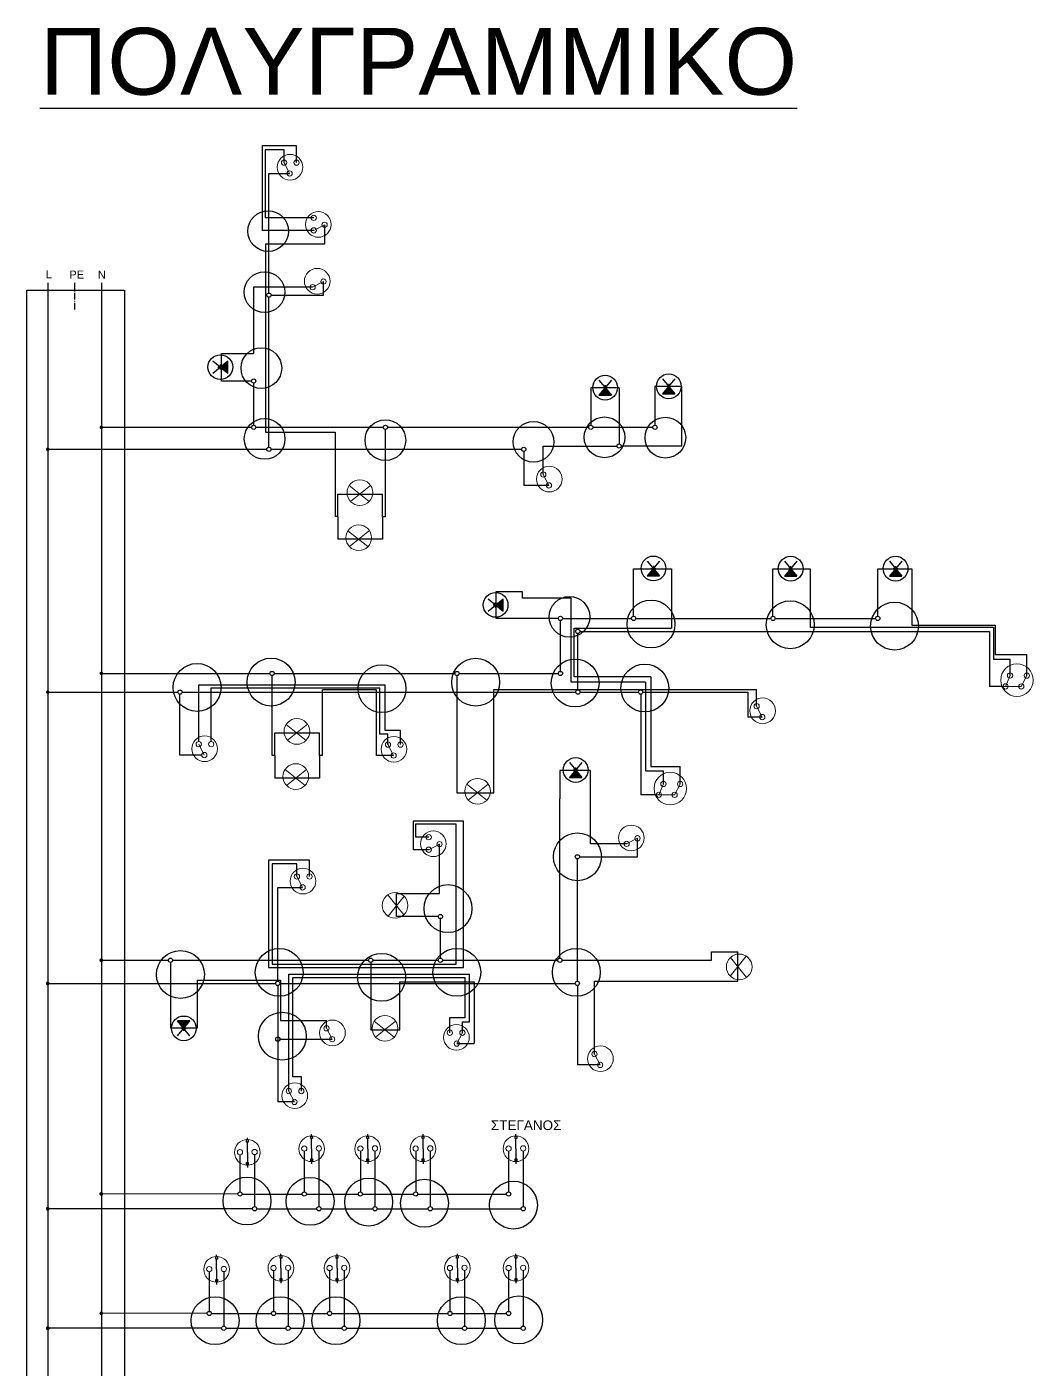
# Model space of a CAD drawing. Header units: millimetres. Extents: x 7471872 to 14943722, y 8344308 to 16688757.
# Drawn here: x 7471943.6 to 7471981.3, y 8344350 to 8344400.2 of the extents above; entities that cross this region are included whole.
import ezdxf

# ---------------------------------------------------------------- set-up
doc = ezdxf.new("R2010")
doc.units = ezdxf.units.MM
for name, color, linetype in [('BUILD_FL001_USER', 2, 'Continuous'), ('HLEK-SYMBOL', 1, 'Continuous'), ('TOUCH_POINTS', 7, 'Continuous')]:
    doc.layers.add(name, color=color, linetype=linetype)
doc.styles.get("Standard").update_dxf_attribs({"font": 'arial.ttf'})

# ---------------------------------------------------------------- blocks, each defined once
blk = doc.blocks.new('TPOINT')
at = {"layer": 'TOUCH_POINTS'}
for p, q in [((-0.03, 0), (0.03, 0)), ((0.021, -0.021), (-0.021, 0.021)), ((-0.021, -0.021), (0.021, 0.021)), ((0, 0.03), (0, -0.03))]:
    blk.add_line(p, q, dxfattribs=at)
blk.add_point((0, 0), dxfattribs=at)
blk = doc.blocks.new('*X12')
at = {"color": 0}
for p, q in [((10.342, 4.006), (10.418, 4.083)), ((10.355, 4.033), (10.412, 4.09)), ((10.356, 4.006), (10.425, 4.075)), ((10.37, 4.006), (10.431, 4.067)), ((10.384, 4.006), (10.437, 4.059)), ((10.398, 4.006), (10.444, 4.052)), ((10.412, 4.006), (10.45, 4.044)), ((10.426, 4.006), (10.457, 4.036)), ((10.441, 4.006), (10.463, 4.029)), ((10.455, 4.006), (10.47, 4.021)), ((10.469, 4.006), (10.476, 4.013))]:
    blk.add_line(p, q, dxfattribs=at)
blk = doc.blocks.new('gJ6_a53')
at = {"layer": 'HLEK-SYMBOL', "color": 0, "linetype": 'Continuous'}
for p, q in [((0.075, 0.09), (-0.075, -0.09)), ((-0.075, 0.09), (0.075, -0.09)), ((-0.075, -0.09), (0.075, -0.09))]:
    blk.add_line(p, q, dxfattribs=at)
blk.add_circle((0, 0), 0.15, dxfattribs=at)
for name, p in [('TPOINT', (0, 0)), ('*X12', (-10.407, -4.096))]:
    blk.add_blockref(name, p)

msp = doc.modelspace()

# ---------------------------------------------------------------- hatches: boundary and pattern name
at = {"true_color": 0x000000}
h = msp.add_hatch(dxfattribs=at)
h.set_pattern_fill('ANGLE', color=18)
h.set_pattern_definition([(0, (0, 0), (0, 6.985), [5.08, -1.905]), (90, (0, 0), (-6.985, 4e-16), [5.08, -1.905])])
h.paths.add_polyline_path([(7471951.825, 8344330.063), (7471951.825, 8344330.003), (7471951.922, 8344330.003), (7471951.922, 8344330.063)])
h.paths.add_polyline_path([(7471953.733, 8344327.395), (7471953.635, 8344327.395), (7471953.635, 8344327.334), (7471953.733, 8344327.334)])
h.paths.add_polyline_path([(7471959.776, 8344334.308), (7471959.715, 8344334.308), (7471959.715, 8344334.211), (7471959.776, 8344334.211)])
h.paths.add_polyline_path([(7471956.71, 8344334.308), (7471956.649, 8344334.308), (7471956.649, 8344334.211), (7471956.71, 8344334.211)])
h.paths.add_polyline_path([(7471954.927, 8344334.211), (7471954.988, 8344334.211), (7471954.988, 8344334.308), (7471954.927, 8344334.308)])
h.paths.add_polyline_path([(7471958.486, 8344336.17), (7471958.425, 8344336.17), (7471958.425, 8344336.072), (7471958.486, 8344336.072)])
h.paths.add_polyline_path([(7471961.969, 8344340.958), (7471961.908, 8344340.958), (7471961.908, 8344340.861), (7471961.969, 8344340.861)])
h.paths.add_polyline_path([(7471954.347, 8344340.861), (7471954.408, 8344340.861), (7471954.408, 8344340.958), (7471954.347, 8344340.958)])
h.paths.add_polyline_path([(7471950.063, 8344340.726), (7471950.124, 8344340.726), (7471950.124, 8344340.824), (7471950.063, 8344340.824)])
h.paths.add_polyline_path([(7471951.862, 8344340.861), (7471951.923, 8344340.861), (7471951.923, 8344340.958), (7471951.862, 8344340.958)])
h.paths.add_polyline_path([(7471950.767, 8344343.715), (7471950.706, 8344343.715), (7471950.706, 8344343.617), (7471950.767, 8344343.617)])
h.paths.add_polyline_path([(7471955.192, 8344344.511), (7471955.253, 8344344.511), (7471955.253, 8344344.608), (7471955.192, 8344344.608)])
h.paths.add_polyline_path([(7471961.889, 8344344.498), (7471961.95, 8344344.498), (7471961.95, 8344344.596), (7471961.889, 8344344.596)])
h.paths.add_polyline_path([(7471949.656, 8344353.637), (7471949.656, 8344353.698), (7471949.559, 8344353.698), (7471949.559, 8344353.637)])
h.paths.add_polyline_path([(7471953.118, 8344354.278), (7471953.118, 8344354.181), (7471953.179, 8344354.181), (7471953.179, 8344354.278)])
h.paths.add_polyline_path([(7471955.276, 8344354.278), (7471955.215, 8344354.278), (7471955.215, 8344354.181), (7471955.276, 8344354.181)])
h.paths.add_polyline_path([(7471959.776, 8344354.278), (7471959.715, 8344354.278), (7471959.715, 8344354.181), (7471959.776, 8344354.181)])
h.paths.add_polyline_path([(7471961.969, 8344354.278), (7471961.908, 8344354.278), (7471961.908, 8344354.181), (7471961.969, 8344354.181)])
h.paths.add_polyline_path([(7471961.969, 8344358.743), (7471961.908, 8344358.743), (7471961.908, 8344358.645), (7471961.969, 8344358.645)])
h.paths.add_polyline_path([(7471958.433, 8344358.645), (7471958.494, 8344358.645), (7471958.494, 8344358.743), (7471958.433, 8344358.743)])
h.paths.add_polyline_path([(7471956.426, 8344358.743), (7471956.365, 8344358.743), (7471956.365, 8344358.645), (7471956.426, 8344358.645)])
h.paths.add_polyline_path([(7471954.268, 8344358.645), (7471954.329, 8344358.645), (7471954.329, 8344358.743), (7471954.268, 8344358.743)])
h.paths.add_polyline_path([(7471951.925, 8344358.608), (7471951.864, 8344358.608), (7471951.864, 8344358.511), (7471951.925, 8344358.511)])
h = msp.add_hatch(dxfattribs=at)
h.set_pattern_fill('ANGLE', color=18)
h.set_pattern_definition([(0, (40.767, -35.5475), (0, 6.985), [5.08, -1.905]), (90, (40.767, -35.5475), (-6.985, 4e-16), [5.08, -1.905])])
h.paths.add_polyline_path([(7471951.925, 8344358.511), (7471951.925, 8344358.608), (7471951.864, 8344358.608), (7471951.864, 8344358.511)])
h = msp.add_hatch(dxfattribs=at)
h.set_pattern_fill('ANGLE', color=18)
h.set_pattern_definition([(0, (30.003, -21.6344), (0, 6.985), [5.08, -1.905]), (90, (30.003, -21.6344), (-6.985, 4e-16), [5.08, -1.905])])
h.paths.add_polyline_path([(7471953.982, 8344358.693), (7471953.921, 8344358.693), (7471953.921, 8344358.595), (7471953.982, 8344358.595)])
h = msp.add_hatch(dxfattribs=at)
h.set_pattern_fill('ANGLE', color=18)
h.set_pattern_definition([(0, (13.348, -2.054), (0, 6.985), [5.08, -1.905]), (90, (13.348, -2.054), (-6.985, 4e-16), [5.08, -1.905])])
h.paths.add_polyline_path([(7471954.329, 8344358.645), (7471954.329, 8344358.743), (7471954.268, 8344358.743), (7471954.268, 8344358.645)])
h = msp.add_hatch(dxfattribs=at)
h.set_pattern_fill('ANGLE', color=18)
h.set_pattern_definition([(0, (16.0554, -1.9745), (0, 6.985), [5.08, -1.905]), (90, (16.0554, -1.9745), (-6.985, 4e-16), [5.08, -1.905])])
h.paths.add_polyline_path([(7471956.426, 8344358.743), (7471956.365, 8344358.743), (7471956.365, 8344358.645), (7471956.426, 8344358.645)])
h = msp.add_hatch(dxfattribs=at)
h.set_pattern_fill('ANGLE', color=18)
h.set_pattern_definition([(0, (34.1915, -21.623), (0, 6.985), [5.08, -1.905]), (90, (34.1915, -21.623), (-6.985, 4e-16), [5.08, -1.905])])
h.paths.add_polyline_path([(7471958.17, 8344358.704), (7471958.11, 8344358.704), (7471958.11, 8344358.607), (7471958.17, 8344358.607)])
h = msp.add_hatch(dxfattribs=at)
h.set_pattern_fill('ANGLE', color=18)
h.set_pattern_definition([(0, (19.553, -1.937), (0, 6.985), [5.08, -1.905]), (90, (19.553, -1.937), (-6.985, 4e-16), [5.08, -1.905])])
h.paths.add_polyline_path([(7471958.494, 8344358.743), (7471958.433, 8344358.743), (7471958.433, 8344358.645), (7471958.494, 8344358.645)])
h = msp.add_hatch(dxfattribs=at)
h.set_pattern_fill('ANGLE', color=18)
h.set_pattern_definition([(0, (17.6524, -1.994), (0, 6.985), [5.08, -1.905]), (90, (17.6524, -1.994), (-6.985, 4e-16), [5.08, -1.905])])
h.paths.add_polyline_path([(7471958.909, 8344358.793), (7471958.848, 8344358.793), (7471958.848, 8344358.696), (7471958.909, 8344358.696)])
h = msp.add_hatch(dxfattribs=at)
h.set_pattern_fill('ANGLE', color=18)
h.set_pattern_definition([(0, (37.3336, -21.659), (0, 6.985), [5.08, -1.905]), (90, (37.3336, -21.659), (-6.985, 4e-16), [5.08, -1.905])])
h.paths.add_polyline_path([(7471961.313, 8344358.668), (7471961.252, 8344358.668), (7471961.252, 8344358.571), (7471961.313, 8344358.571)])
h = msp.add_hatch(dxfattribs=at)
h.set_pattern_fill('ANGLE', color=18)
h.set_pattern_definition([(0, (23.7, -1.858), (0, 6.985), [5.08, -1.905]), (90, (23.7, -1.858), (-6.985, 4e-16), [5.08, -1.905])])
h.paths.add_polyline_path([(7471961.969, 8344358.743), (7471961.908, 8344358.743), (7471961.908, 8344358.645), (7471961.969, 8344358.645)])
h = msp.add_hatch(dxfattribs=at)
h.set_pattern_fill('ANGLE', color=18)
h.set_pattern_definition([(0, (43.8704, -21.4426), (0, 6.985), [5.08, -1.905]), (90, (43.8704, -21.4426), (-6.985, 4e-16), [5.08, -1.905])])
h.paths.add_polyline_path([(7471967.849, 8344358.885), (7471967.789, 8344358.885), (7471967.789, 8344358.787), (7471967.849, 8344358.787)])
h = msp.add_hatch(color=18, dxfattribs=at)
h.dxf.hatch_style = 1
h.paths.add_polyline_path([(7471951.924, 8344357.751), (7471951.863, 8344357.751), (7471951.863, 8344357.654), (7471951.924, 8344357.654)])
h = msp.add_hatch(color=18, dxfattribs=at)
h.dxf.hatch_style = 1
h.paths.add_polyline_path([(7471954.328, 8344357.885), (7471954.267, 8344357.885), (7471954.267, 8344357.788), (7471954.328, 8344357.788)])
h = msp.add_hatch(color=18, dxfattribs=at)
h.dxf.hatch_style = 1
h.paths.add_polyline_path([(7471956.425, 8344357.885), (7471956.365, 8344357.885), (7471956.365, 8344357.788), (7471956.425, 8344357.788)])
h = msp.add_hatch(color=18, dxfattribs=at)
h.dxf.hatch_style = 1
h.paths.add_polyline_path([(7471958.493, 8344357.885), (7471958.433, 8344357.885), (7471958.433, 8344357.788), (7471958.493, 8344357.788)])
h = msp.add_hatch(color=18, dxfattribs=at)
h.dxf.hatch_style = 1
h.paths.add_polyline_path([(7471961.968, 8344357.885), (7471961.907, 8344357.885), (7471961.907, 8344357.788), (7471961.968, 8344357.788)])
h = msp.add_hatch(dxfattribs=at)
h.set_pattern_fill('ANGLE', color=18)
h.set_pattern_definition([(0, (12.7404, 5.167), (0, 6.985), [5.08, -1.905]), (90, (12.7404, 5.167), (-6.985, 4e-16), [5.08, -1.905])])
h.paths.add_polyline_path([(7471953.179, 8344354.278), (7471953.118, 8344354.278), (7471953.118, 8344354.181), (7471953.179, 8344354.181)])
h = msp.add_hatch(dxfattribs=at)
h.set_pattern_fill('ANGLE', color=18)
h.set_pattern_definition([(0, (15.448, 5.246), (0, 6.985), [5.08, -1.905]), (90, (15.448, 5.246), (-6.985, 4e-16), [5.08, -1.905])])
h.paths.add_polyline_path([(7471955.276, 8344354.278), (7471955.215, 8344354.278), (7471955.215, 8344354.181), (7471955.276, 8344354.181)])
h = msp.add_hatch(dxfattribs=at)
h.set_pattern_fill('ANGLE', color=18)
h.set_pattern_definition([(0, (21.377, 5.2834), (0, 6.985), [5.08, -1.905]), (90, (21.377, 5.2834), (-6.985, 4e-16), [5.08, -1.905])])
h.paths.add_polyline_path([(7471959.776, 8344354.278), (7471959.715, 8344354.278), (7471959.715, 8344354.181), (7471959.776, 8344354.181)])
h = msp.add_hatch(dxfattribs=at)
h.set_pattern_fill('ANGLE', color=18)
h.set_pattern_definition([(0, (24.242, 5.363), (0, 6.985), [5.08, -1.905]), (90, (24.242, 5.363), (-6.985, 4e-16), [5.08, -1.905])])
h.paths.add_polyline_path([(7471961.969, 8344354.278), (7471961.908, 8344354.278), (7471961.908, 8344354.181), (7471961.969, 8344354.181)])
h = msp.add_hatch(dxfattribs=at)
h.set_pattern_fill('ANGLE', color=18, angle=90)
h.set_pattern_definition([(90, (15816332.0296, 872443.0826), (-6.985, 4e-16), [5.08, -1.905]), (180, (15816332.0296, 872443.0826), (-9e-16, -6.985), [5.08, -1.905])])
h.paths.add_polyline_path([(7471949.656, 8344353.698), (7471949.559, 8344353.698), (7471949.559, 8344353.637), (7471949.656, 8344353.637)])
h = msp.add_hatch(color=18, dxfattribs=at)
h.dxf.hatch_style = 1
h.paths.add_polyline_path([(7471953.178, 8344353.421), (7471953.117, 8344353.421), (7471953.117, 8344353.324), (7471953.178, 8344353.324)])
h = msp.add_hatch(color=18, dxfattribs=at)
h.dxf.hatch_style = 1
h.paths.add_polyline_path([(7471955.275, 8344353.421), (7471955.215, 8344353.421), (7471955.215, 8344353.324), (7471955.275, 8344353.324)])
h = msp.add_hatch(color=18, dxfattribs=at)
h.dxf.hatch_style = 1
h.paths.add_polyline_path([(7471959.775, 8344353.421), (7471959.715, 8344353.421), (7471959.715, 8344353.324), (7471959.775, 8344353.324)])
h = msp.add_hatch(color=18, dxfattribs=at)
h.dxf.hatch_style = 1
h.paths.add_polyline_path([(7471961.968, 8344353.421), (7471961.907, 8344353.421), (7471961.907, 8344353.324), (7471961.968, 8344353.324)])
h = msp.add_hatch(color=18, dxfattribs=at)
h.dxf.hatch_style = 1
h.paths.add_polyline_path([(7471950.774, 8344353.379), (7471950.713, 8344353.379), (7471950.713, 8344353.281), (7471950.774, 8344353.281)])

# ---------------------------------------------------------------- linework, layer by layer
for p, q in [((7471953.733, 8344395.748), (7471952.442, 8344395.748)), ((7471952.442, 8344395.748), (7471952.442, 8344392.585)), ((7471953.265, 8344395.595), (7471952.558, 8344395.595)), ((7471952.558, 8344395.595), (7471952.558, 8344393.053)), ((7471953.265, 8344395.12), (7471953.265, 8344395.595)), ((7471953.733, 8344395.12), (7471953.733, 8344395.748)), ((7471952.698, 8344390.245), (7471952.698, 8344394.713)), ((7471952.698, 8344394.713), (7471953.475, 8344394.713)), ((7471954.374, 8344393.053), (7471952.558, 8344393.053)), ((7471954.374, 8344392.585), (7471952.442, 8344392.585)), ((7471954.781, 8344392.795), (7471954.781, 8344392.07)), ((7471954.781, 8344392.07), (7471952.569, 8344392.07)), ((7471952.569, 8344392.07), (7471952.569, 8344385.04)), ((7471944.43, 8344390.631), (7471944.43, 8344308.404)), ((7471945.433, 8344390.631), (7471945.433, 8344390.381)), ((7471946.433, 8344390.631), (7471946.433, 8344308.465)), ((7471954.74, 8344390.169), (7471954.74, 8344390.674)), ((7471945.433, 8344390.331), (7471945.433, 8344390.306)), ((7471945.433, 8344390.256), (7471945.433, 8344390.251)), ((7471945.433, 8344390.256), (7471945.433, 8344390.006)), ((7471952.127, 8344390.464), (7471952.117, 8344387.988)), ((7471954.333, 8344390.464), (7471952.127, 8344390.464)), ((7471952.698, 8344386.585), (7471952.698, 8344390.086)), ((7471952.777, 8344390.169), (7471954.74, 8344390.169)), ((7471945.433, 8344389.956), (7471945.433, 8344389.952)), ((7471945.433, 8344389.952), (7471945.433, 8344389.927)), ((7471945.433, 8344389.877), (7471945.433, 8344389.872)), ((7471945.433, 8344389.877), (7471945.433, 8344389.627)), ((7471950.929, 8344386.956), (7471950.929, 8344387.988)), ((7471950.929, 8344387.988), (7471952.117, 8344387.988)), ((7471952.117, 8344387.988), (7471952.117, 8344387.988)), ((7471952.051, 8344386.956), (7471950.929, 8344386.956)), ((7471952.13, 8344385.306), (7471952.13, 8344386.877)), ((7471952.698, 8344384.484), (7471952.698, 8344386.585)), ((7471965.795, 8344386.704), (7471964.735, 8344386.704)), ((7471964.735, 8344386.704), (7471964.735, 8344385.306)), ((7471965.795, 8344386.704), (7471965.795, 8344384.607)), ((7471968.135, 8344386.754), (7471967.131, 8344386.754)), ((7471967.131, 8344386.754), (7471967.131, 8344385.306)), ((7471968.135, 8344384.527), (7471968.135, 8344386.754)), ((7471946.433, 8344385.227), (7471952.051, 8344385.227)), ((7471952.209, 8344385.227), (7471955.251, 8344385.227)), ((7471952.569, 8344385.04), (7471955.172, 8344385.04)), ((7471955.172, 8344385.04), (7471955.172, 8344381.889)), ((7471955.251, 8344385.227), (7471956.975, 8344385.227)), ((7471957.054, 8344381.886), (7471957.054, 8344385.147)), ((7471957.133, 8344385.227), (7471961.744, 8344385.227)), ((7471961.744, 8344385.227), (7471964.655, 8344385.227)), ((7471964.814, 8344385.227), (7471967.052, 8344385.227)), ((7471962.959, 8344383.463), (7471962.959, 8344384.527)), ((7471962.959, 8344384.527), (7471965.716, 8344384.527)), ((7471968.135, 8344384.527), (7471965.874, 8344384.527)), ((7471944.43, 8344384.405), (7471952.619, 8344384.405)), ((7471952.777, 8344384.405), (7471955.378, 8344384.405)), ((7471955.378, 8344384.405), (7471962.151, 8344384.405)), ((7471962.23, 8344384.325), (7471962.23, 8344383.056)), ((7471963.17, 8344383.056), (7471962.23, 8344383.056)), ((7471955.279, 8344381.889), (7471955.279, 8344382.734)), ((7471955.279, 8344382.734), (7471956.947, 8344382.734)), ((7471956.947, 8344381.886), (7471956.947, 8344382.734)), ((7471955.279, 8344381.889), (7471955.172, 8344381.889)), ((7471955.279, 8344381.889), (7471955.279, 8344381.041)), ((7471956.947, 8344381.886), (7471956.947, 8344381.041)), ((7471957.054, 8344381.886), (7471956.947, 8344381.886)), ((7471956.947, 8344381.041), (7471955.279, 8344381.041)), ((7471966.334, 8344378.165), (7471966.334, 8344379.94)), ((7471966.334, 8344379.94), (7471967.757, 8344379.94)), ((7471967.757, 8344379.94), (7471967.757, 8344377.721)), ((7471971.547, 8344378.165), (7471971.547, 8344379.938)), ((7471971.547, 8344379.938), (7471972.942, 8344379.938)), ((7471972.942, 8344379.938), (7471972.942, 8344377.745)), ((7471975.464, 8344378.165), (7471975.464, 8344379.935)), ((7471975.464, 8344379.935), (7471976.744, 8344379.935)), ((7471976.744, 8344379.933), (7471976.744, 8344377.837)), ((7471961.196, 8344378.085), (7471961.196, 8344379.093)), ((7471961.196, 8344379.093), (7471962.171, 8344379.093)), ((7471962.171, 8344379.093), (7471962.171, 8344378.841)), ((7471964.005, 8344378.841), (7471962.171, 8344378.841)), ((7471964.005, 8344375.703), (7471964.005, 8344378.841)), ((7471963.522, 8344378.085), (7471961.196, 8344378.085)), ((7471963.601, 8344376.107), (7471963.601, 8344378.006)), ((7471963.681, 8344378.085), (7471965.18, 8344378.085)), ((7471965.18, 8344378.085), (7471966.254, 8344378.085)), ((7471966.413, 8344378.085), (7471967.46, 8344378.085)), ((7471967.46, 8344378.085), (7471969.451, 8344378.085)), ((7471969.451, 8344378.085), (7471971.468, 8344378.085)), ((7471971.627, 8344378.085), (7471975.385, 8344378.085)), ((7471964.118, 8344375.9), (7471964.118, 8344377.721)), ((7471964.118, 8344377.721), (7471967.757, 8344377.721)), ((7471964.251, 8344375.41), (7471964.251, 8344377.522)), ((7471964.328, 8344377.601), (7471979.638, 8344377.601)), ((7471979.79, 8344377.745), (7471972.942, 8344377.745)), ((7471976.744, 8344377.837), (7471979.86, 8344377.837)), ((7471979.638, 8344377.601), (7471979.638, 8344375.545)), ((7471979.79, 8344377.745), (7471979.79, 8344376.563)), ((7471979.86, 8344377.837), (7471979.86, 8344376.742)), ((7471979.79, 8344376.563), (7471980.413, 8344376.563)), ((7471979.86, 8344376.742), (7471981.039, 8344376.742)), ((7471980.413, 8344375.952), (7471980.413, 8344376.565)), ((7471981.039, 8344375.948), (7471981.039, 8344376.742)), ((7471946.433, 8344376.029), (7471952.738, 8344376.029)), ((7471952.897, 8344376.028), (7471959.651, 8344376.028)), ((7471959.81, 8344376.028), (7471963.522, 8344376.028)), ((7471950.074, 8344373.485), (7471950.074, 8344375.608)), ((7471950.074, 8344375.608), (7471957.043, 8344375.608)), ((7471950.542, 8344373.485), (7471950.542, 8344375.491)), ((7471950.542, 8344375.491), (7471956.849, 8344375.491)), ((7471952.817, 8344372.965), (7471952.817, 8344375.949)), ((7471956.849, 8344373.758), (7471956.849, 8344375.491)), ((7471957.043, 8344373.898), (7471957.043, 8344375.608)), ((7471959.731, 8344375.949), (7471959.731, 8344371.573)), ((7471966.778, 8344375.703), (7471964.005, 8344375.703)), ((7471966.978, 8344375.904), (7471964.118, 8344375.9)), ((7471966.778, 8344375.703), (7471966.778, 8344372.391)), ((7471966.978, 8344375.904), (7471966.978, 8344372.555)), ((7471980.075, 8344375.545), (7471979.638, 8344375.545)), ((7471944.429, 8344375.331), (7471949.294, 8344375.331)), ((7471949.366, 8344372.98), (7471949.366, 8344375.252)), ((7471949.455, 8344375.331), (7471964.172, 8344375.331)), ((7471956.719, 8344375.415), (7471954.7, 8344375.415)), ((7471954.7, 8344372.962), (7471954.7, 8344375.415)), ((7471956.719, 8344373.911), (7471956.719, 8344375.415)), ((7471961.115, 8344371.573), (7471961.115, 8344375.432)), ((7471961.115, 8344375.432), (7471970.936, 8344375.432)), ((7471964.33, 8344375.331), (7471966.522, 8344375.331)), ((7471966.601, 8344375.252), (7471966.601, 8344371.494)), ((7471966.681, 8344375.331), (7471970.609, 8344375.333)), ((7471970.609, 8344375.333), (7471970.609, 8344374.398)), ((7471970.936, 8344374.805), (7471970.936, 8344375.432)), ((7471971.146, 8344374.398), (7471970.609, 8344374.398)), ((7471952.924, 8344372.965), (7471952.924, 8344373.81)), ((7471952.924, 8344373.81), (7471954.593, 8344373.81)), ((7471954.593, 8344372.962), (7471954.593, 8344373.81)), ((7471956.719, 8344372.962), (7471956.719, 8344373.911)), ((7471957.151, 8344373.76), (7471956.849, 8344373.76)), ((7471957.619, 8344373.9), (7471957.043, 8344373.9)), ((7471957.151, 8344373.369), (7471957.151, 8344373.76)), ((7471957.619, 8344373.369), (7471957.619, 8344373.9)), ((7471950.185, 8344372.98), (7471949.366, 8344372.98)), ((7471952.924, 8344372.965), (7471952.817, 8344372.965)), ((7471952.924, 8344372.965), (7471952.924, 8344372.117)), ((7471954.593, 8344372.962), (7471954.593, 8344372.117)), ((7471954.7, 8344372.962), (7471954.593, 8344372.962)), ((7471957.361, 8344372.962), (7471956.719, 8344372.962)), ((7471957.152, 8344373.403), (7471957.151, 8344373.369)), ((7471966.978, 8344372.555), (7471968.076, 8344372.555)), ((7471968.076, 8344371.897), (7471968.076, 8344372.555)), ((7471954.593, 8344372.117), (7471952.924, 8344372.117)), ((7471964.719, 8344372.403), (7471963.581, 8344372.403)), ((7471963.581, 8344372.403), (7471963.581, 8344371.347)), ((7471964.719, 8344369.659), (7471964.719, 8344372.403)), ((7471966.778, 8344372.391), (7471967.45, 8344372.391)), ((7471967.45, 8344371.901), (7471967.45, 8344372.391)), ((7471959.731, 8344371.573), (7471961.115, 8344371.573)), ((7471967.112, 8344371.494), (7471966.601, 8344371.496)), ((7471963.578, 8344365.392), (7471963.581, 8344371.347)), ((7471959.973, 8344370.506), (7471958.091, 8344370.506)), ((7471958.091, 8344370.506), (7471958.091, 8344369.441)), ((7471959.973, 8344368.775), (7471959.973, 8344370.506)), ((7471959.703, 8344370.395), (7471958.179, 8344370.395)), ((7471958.179, 8344370.395), (7471958.179, 8344369.909)), ((7471959.703, 8344365.167), (7471959.703, 8344370.395)), ((7471958.674, 8344369.441), (7471958.091, 8344369.441)), ((7471958.674, 8344369.909), (7471958.179, 8344369.909)), ((7471959.08, 8344367.8), (7471959.08, 8344369.651)), ((7471966.075, 8344369.659), (7471964.719, 8344369.659)), ((7471966.482, 8344369.177), (7471966.482, 8344369.869)), ((7471954.216, 8344369.049), (7471952.681, 8344369.049)), ((7471952.681, 8344369.049), (7471952.681, 8344365.039)), ((7471954.216, 8344368.44), (7471954.216, 8344369.049)), ((7471964.232, 8344364.525), (7471964.232, 8344369.098)), ((7471964.314, 8344369.177), (7471966.482, 8344369.177)), ((7471953.748, 8344368.914), (7471952.816, 8344368.914)), ((7471952.816, 8344368.914), (7471952.816, 8344365.167)), ((7471953.748, 8344368.44), (7471953.748, 8344368.914)), ((7471959.973, 8344365.039), (7471959.973, 8344368.775)), ((7471953.031, 8344365.843), (7471953.031, 8344368.033)), ((7471953.031, 8344368.033), (7471953.958, 8344368.033)), ((7471957.473, 8344366.945), (7471957.473, 8344367.8)), ((7471957.473, 8344367.8), (7471959.08, 8344367.8)), ((7471959.033, 8344366.945), (7471957.473, 8344366.945)), ((7471959.112, 8344365.392), (7471959.112, 8344366.865)), ((7471953.031, 8344364.525), (7471953.031, 8344365.843)), ((7471969.246, 8344365.312), (7471969.246, 8344365.623)), ((7471969.246, 8344365.623), (7471970.227, 8344365.623)), ((7471970.227, 8344364.526), (7471970.227, 8344365.623)), ((7471946.433, 8344365.312), (7471948.94, 8344365.312)), ((7471949.019, 8344365.233), (7471949.019, 8344362.782)), ((7471949.098, 8344365.312), (7471952.472, 8344365.312)), ((7471952.472, 8344365.312), (7471954.495, 8344365.312)), ((7471952.681, 8344365.039), (7471954.461, 8344365.039)), ((7471952.816, 8344365.167), (7471954.233, 8344365.167)), ((7471954.233, 8344365.167), (7471959.405, 8344365.167)), ((7471954.461, 8344365.039), (7471959.7, 8344365.039)), ((7471954.495, 8344365.312), (7471956.429, 8344365.312)), ((7471956.508, 8344365.233), (7471956.508, 8344362.711)), ((7471956.587, 8344365.312), (7471959.033, 8344365.312)), ((7471959.191, 8344365.312), (7471963.251, 8344365.312)), ((7471959.405, 8344365.167), (7471959.703, 8344365.167)), ((7471959.7, 8344365.039), (7471959.973, 8344365.039)), ((7471963.251, 8344365.312), (7471963.498, 8344365.312)), ((7471963.657, 8344365.312), (7471969.246, 8344365.312)), ((7471944.43, 8344364.445), (7471952.952, 8344364.445)), ((7471950.025, 8344362.782), (7471950.025, 8344364.562)), ((7471950.025, 8344364.562), (7471950.384, 8344364.562)), ((7471950.384, 8344364.562), (7471953.138, 8344364.562)), ((7471953.111, 8344364.445), (7471957.381, 8344364.445)), ((7471953.138, 8344364.562), (7471953.138, 8344363.061)), ((7471953.444, 8344364.796), (7471960.204, 8344364.796)), ((7471953.444, 8344360.758), (7471953.444, 8344364.796)), ((7471953.593, 8344364.671), (7471960.041, 8344364.671)), ((7471953.593, 8344360.96), (7471953.593, 8344364.671)), ((7471957.381, 8344364.445), (7471960.987, 8344364.445)), ((7471957.598, 8344362.711), (7471957.598, 8344364.504)), ((7471957.598, 8344364.504), (7471960.377, 8344364.504)), ((7471960.041, 8344363.169), (7471960.041, 8344364.671)), ((7471960.204, 8344363.011), (7471960.204, 8344364.796)), ((7471960.377, 8344364.504), (7471960.377, 8344362.195)), ((7471960.987, 8344364.445), (7471964.153, 8344364.445)), ((7471964.874, 8344362.24), (7471964.874, 8344364.526)), ((7471964.874, 8344364.526), (7471970.227, 8344364.526)), ((7471953.031, 8344364.366), (7471953.031, 8344363.42)), ((7471964.232, 8344364.366), (7471964.232, 8344361.398)), ((7471953.031, 8344363.42), (7471953.031, 8344362.626)), ((7471953.138, 8344363.061), (7471954.853, 8344363.061)), ((7471954.853, 8344362.769), (7471954.853, 8344363.061)), ((7471959.465, 8344362.602), (7471959.465, 8344363.169)), ((7471959.465, 8344363.169), (7471960.041, 8344363.169)), ((7471959.933, 8344362.602), (7471959.933, 8344363.011)), ((7471959.933, 8344363.011), (7471960.204, 8344363.011)), ((7471949.019, 8344362.782), (7471950.025, 8344362.782)), ((7471953.031, 8344362.626), (7471953.031, 8344360.016)), ((7471956.508, 8344362.711), (7471957.598, 8344362.711)), ((7471953.111, 8344362.362), (7471955.064, 8344362.362)), ((7471959.723, 8344362.195), (7471960.377, 8344362.195)), ((7471964.874, 8344361.805), (7471964.874, 8344362.24)), ((7471953.912, 8344360.96), (7471953.593, 8344360.96)), ((7471953.912, 8344360.423), (7471953.912, 8344360.96)), ((7471965.085, 8344361.398), (7471964.232, 8344361.398)), ((7471953.444, 8344360.423), (7471953.444, 8344360.817)), ((7471953.654, 8344360.016), (7471953.031, 8344360.016)), ((7471951.893, 8344358.608), (7471951.893, 8344358.674)), ((7471951.893, 8344358.131), (7471951.893, 8344358.511)), ((7471954.297, 8344358.743), (7471954.297, 8344358.808)), ((7471954.297, 8344358.265), (7471954.297, 8344358.645)), ((7471956.394, 8344358.743), (7471956.394, 8344358.808)), ((7471956.394, 8344358.265), (7471956.394, 8344358.645)), ((7471958.462, 8344358.743), (7471958.462, 8344358.808)), ((7471958.462, 8344358.265), (7471958.462, 8344358.645)), ((7471961.937, 8344358.743), (7471961.937, 8344358.808)), ((7471961.937, 8344358.265), (7471961.937, 8344358.645)), ((7471951.617, 8344358.042), (7471951.617, 8344356.654)), ((7471951.893, 8344358.131), (7471951.893, 8344357.751)), ((7471952.163, 8344358.048), (7471952.163, 8344356.104)), ((7471954.021, 8344358.176), (7471954.021, 8344356.654)), ((7471954.297, 8344358.265), (7471954.297, 8344357.885)), ((7471954.567, 8344358.182), (7471954.567, 8344356.104)), ((7471956.119, 8344358.176), (7471956.119, 8344356.654)), ((7471956.394, 8344358.265), (7471956.394, 8344357.885)), ((7471956.665, 8344358.182), (7471956.665, 8344356.104)), ((7471958.187, 8344358.176), (7471958.187, 8344356.654)), ((7471958.462, 8344358.265), (7471958.462, 8344357.885)), ((7471958.733, 8344358.182), (7471958.733, 8344356.104)), ((7471961.661, 8344358.176), (7471961.661, 8344356.654)), ((7471961.937, 8344358.265), (7471961.937, 8344357.885)), ((7471962.207, 8344358.182), (7471962.207, 8344356.104)), ((7471951.893, 8344357.654), (7471951.893, 8344357.569)), ((7471954.297, 8344357.788), (7471954.297, 8344357.703)), ((7471956.394, 8344357.788), (7471956.394, 8344357.703)), ((7471958.462, 8344357.788), (7471958.462, 8344357.703)), ((7471961.937, 8344357.788), (7471961.937, 8344357.703)), ((7471951.538, 8344356.575), (7471946.433, 8344356.581)), ((7471951.697, 8344356.575), (7471953.942, 8344356.575)), ((7471954.101, 8344356.575), (7471956.039, 8344356.575)), ((7471956.198, 8344356.575), (7471958.107, 8344356.575)), ((7471958.266, 8344356.575), (7471961.582, 8344356.575)), ((7471952.084, 8344356.024), (7471944.43, 8344356.024)), ((7471952.243, 8344356.024), (7471954.488, 8344356.024)), ((7471954.647, 8344356.024), (7471956.585, 8344356.024)), ((7471956.744, 8344356.024), (7471958.653, 8344356.024)), ((7471958.812, 8344356.024), (7471962.128, 8344356.024)), ((7471950.743, 8344354.236), (7471950.743, 8344354.302)), ((7471950.743, 8344353.759), (7471950.743, 8344354.138)), ((7471953.147, 8344354.278), (7471953.147, 8344354.344)), ((7471953.147, 8344353.801), (7471953.147, 8344354.181)), ((7471955.245, 8344354.278), (7471955.245, 8344354.344)), ((7471955.245, 8344353.801), (7471955.245, 8344354.181)), ((7471959.745, 8344354.278), (7471959.745, 8344354.344)), ((7471959.745, 8344353.801), (7471959.745, 8344354.181)), ((7471961.937, 8344354.278), (7471961.937, 8344354.344)), ((7471961.937, 8344353.801), (7471961.937, 8344354.181)), ((7471950.468, 8344353.67), (7471950.468, 8344352.19)), ((7471950.743, 8344353.759), (7471950.743, 8344353.378)), ((7471951.013, 8344353.675), (7471951.013, 8344351.64)), ((7471952.872, 8344353.712), (7471952.872, 8344352.19)), ((7471953.147, 8344353.801), (7471953.147, 8344353.421)), ((7471953.417, 8344353.718), (7471953.417, 8344351.64)), ((7471954.969, 8344353.712), (7471954.969, 8344352.19)), ((7471955.245, 8344353.801), (7471955.245, 8344353.421)), ((7471955.515, 8344353.718), (7471955.515, 8344351.64)), ((7471959.469, 8344353.712), (7471959.469, 8344352.19)), ((7471959.745, 8344353.801), (7471959.745, 8344353.421)), ((7471960.015, 8344353.718), (7471960.015, 8344351.64)), ((7471961.661, 8344353.712), (7471961.661, 8344352.19)), ((7471961.937, 8344353.801), (7471961.937, 8344353.421)), ((7471962.207, 8344353.718), (7471962.207, 8344351.64)), ((7471950.743, 8344353.281), (7471950.743, 8344353.197)), ((7471953.147, 8344353.324), (7471953.147, 8344353.239)), ((7471955.245, 8344353.324), (7471955.245, 8344353.239)), ((7471959.745, 8344353.324), (7471959.745, 8344353.239)), ((7471961.937, 8344353.324), (7471961.937, 8344353.239)), ((7471950.388, 8344352.112), (7471946.433, 8344352.117)), ((7471950.547, 8344352.111), (7471952.792, 8344352.111)), ((7471952.951, 8344352.111), (7471954.89, 8344352.111)), ((7471955.048, 8344352.111), (7471959.39, 8344352.111)), ((7471959.548, 8344352.111), (7471961.582, 8344352.111)), ((7471950.934, 8344351.56), (7471944.43, 8344351.56)), ((7471951.093, 8344351.56), (7471953.338, 8344351.56)), ((7471953.497, 8344351.56), (7471955.435, 8344351.56)), ((7471955.594, 8344351.56), (7471959.935, 8344351.56)), ((7471960.094, 8344351.56), (7471962.128, 8344351.56))]:
    msp.add_line(p, q)
for points in [[(7471943.647, 8344390.352), (7471947.297, 8344390.352), (7471947.297, 8344309.131), (7471943.647, 8344309.131)], [(7471951.864, 8344358.608), (7471951.925, 8344358.608), (7471951.925, 8344358.511), (7471951.864, 8344358.511)], [(7471954.268, 8344358.743), (7471954.329, 8344358.743), (7471954.329, 8344358.645), (7471954.268, 8344358.645)], [(7471956.365, 8344358.743), (7471956.426, 8344358.743), (7471956.426, 8344358.645), (7471956.365, 8344358.645)], [(7471958.433, 8344358.743), (7471958.494, 8344358.743), (7471958.494, 8344358.645), (7471958.433, 8344358.645)], [(7471961.908, 8344358.743), (7471961.969, 8344358.743), (7471961.969, 8344358.645), (7471961.908, 8344358.645)], [(7471951.863, 8344357.751), (7471951.924, 8344357.751), (7471951.924, 8344357.654), (7471951.863, 8344357.654)], [(7471954.267, 8344357.885), (7471954.328, 8344357.885), (7471954.328, 8344357.788), (7471954.267, 8344357.788)], [(7471956.365, 8344357.885), (7471956.425, 8344357.885), (7471956.425, 8344357.788), (7471956.365, 8344357.788)], [(7471958.433, 8344357.885), (7471958.493, 8344357.885), (7471958.493, 8344357.788), (7471958.433, 8344357.788)], [(7471961.907, 8344357.885), (7471961.968, 8344357.885), (7471961.968, 8344357.788), (7471961.907, 8344357.788)], [(7471950.714, 8344354.236), (7471950.775, 8344354.236), (7471950.775, 8344354.139), (7471950.714, 8344354.139)], [(7471953.118, 8344354.278), (7471953.179, 8344354.278), (7471953.179, 8344354.181), (7471953.118, 8344354.181)], [(7471955.215, 8344354.278), (7471955.276, 8344354.278), (7471955.276, 8344354.181), (7471955.215, 8344354.181)], [(7471959.715, 8344354.278), (7471959.776, 8344354.278), (7471959.776, 8344354.181), (7471959.715, 8344354.181)], [(7471961.908, 8344354.278), (7471961.969, 8344354.278), (7471961.969, 8344354.181), (7471961.908, 8344354.181)], [(7471953.117, 8344353.421), (7471953.178, 8344353.421), (7471953.178, 8344353.324), (7471953.117, 8344353.324)], [(7471955.215, 8344353.421), (7471955.275, 8344353.421), (7471955.275, 8344353.324), (7471955.215, 8344353.324)], [(7471959.715, 8344353.421), (7471959.775, 8344353.421), (7471959.775, 8344353.324), (7471959.715, 8344353.324)], [(7471961.907, 8344353.421), (7471961.968, 8344353.421), (7471961.968, 8344353.324), (7471961.907, 8344353.324)], [(7471950.713, 8344353.379), (7471950.774, 8344353.379), (7471950.774, 8344353.281), (7471950.713, 8344353.281)]]:
    msp.add_lwpolyline(points, close=True)
for points, const_width in [([(7471946.399, 8344385.227, 1), (7471946.467, 8344385.227, 1)], 0.0674), ([(7471944.396, 8344384.405, 1), (7471944.463, 8344384.405, 1)], 0.0674), ([(7471946.399, 8344376.029, 1), (7471946.467, 8344376.029, 1)], 0.0674), ([(7471944.396, 8344375.331, 1), (7471944.463, 8344375.331, 1)], 0.0674), ([(7471946.398, 8344365.312, 1), (7471946.468, 8344365.312, 1)], 0.0706), ([(7471944.394, 8344364.445, 1), (7471944.465, 8344364.445, 1)], 0.0706), ([(7471946.398, 8344356.581, 1), (7471946.468, 8344356.581, 1)], 0.0706), ([(7471944.394, 8344356.024, 1), (7471944.465, 8344356.024, 1)], 0.0706), ([(7471946.398, 8344352.117, 1), (7471946.468, 8344352.117, 1)], 0.0706), ([(7471944.394, 8344351.56, 1), (7471944.465, 8344351.56, 1)], 0.0706)]:
    msp.add_lwpolyline(points, format="xyb", close=True, dxfattribs=dict(const_width=const_width))
for centre, radius in [((7471952.672, 8344392.559), 0.761), ((7471952.534, 8344390.277), 0.761), ((7471952.698, 8344390.166), 0.0794), ((7471952.417, 8344387.44), 0.761), ((7471952.13, 8344386.956), 0.0794), ((7471952.539, 8344384.793), 0.761), ((7471957.054, 8344384.745), 0.761), ((7471965.249, 8344384.853), 0.761), ((7471967.523, 8344384.841), 0.761), ((7471952.13, 8344385.227), 0.0794), ((7471957.054, 8344385.227), 0.0794), ((7471962.592, 8344384.686), 0.761), ((7471964.735, 8344385.227), 0.0794), ((7471967.131, 8344385.227), 0.0794), ((7471952.698, 8344384.405), 0.0794), ((7471962.23, 8344384.405), 0.0794), ((7471965.795, 8344384.527), 0.0794), ((7471963.936, 8344378.145), 0.761), ((7471966.987, 8344377.876), 0.895), ((7471972.192, 8344377.849), 0.895), ((7471976.092, 8344377.799), 0.895), ((7471963.601, 8344378.085), 0.0794), ((7471966.334, 8344378.085), 0.0794), ((7471971.547, 8344378.085), 0.0794), ((7471975.464, 8344378.085), 0.0794), ((7471964.249, 8344377.601), 0.0794), ((7471952.781, 8344375.706), 0.895), ((7471960.431, 8344375.702), 0.895), ((7471964.149, 8344375.671), 0.895), ((7471950.014, 8344375.507), 0.895), ((7471952.817, 8344376.028), 0.0794), ((7471956.927, 8344375.46), 0.895), ((7471959.731, 8344376.028), 0.0794), ((7471963.601, 8344376.028), 0.0794), ((7471966.754, 8344375.484), 0.895), ((7471949.373, 8344375.331), 0.0794), ((7471964.251, 8344375.331), 0.0794), ((7471966.601, 8344375.331), 0.0794), ((7471964.235, 8344369.177), 0.895), ((7471964.235, 8344369.177), 0.0794), ((7471959.397, 8344367.241), 0.895), ((7471959.112, 8344366.945), 0.0794), ((7471949.39, 8344364.778), 0.895), ((7471953.084, 8344364.858), 0.895), ((7471956.911, 8344364.674), 0.895), ((7471959.726, 8344364.86), 0.895), ((7471964.194, 8344364.86), 0.895), ((7471949.019, 8344365.312), 0.0794), ((7471956.508, 8344365.312), 0.0794), ((7471959.112, 8344365.312), 0.0794), ((7471963.578, 8344365.312), 0.0794), ((7471953.031, 8344364.445), 0.0794), ((7471964.232, 8344364.445), 0.0794), ((7471953.202, 8344362.474), 0.895), ((7471953.031, 8344362.362), 0.0794), ((7471951.88, 8344356.316), 0.895), ((7471954.239, 8344356.302), 0.895), ((7471956.427, 8344356.273), 0.895), ((7471958.516, 8344356.231), 0.895), ((7471961.841, 8344356.16), 0.895), ((7471951.617, 8344356.575), 0.0794), ((7471954.021, 8344356.575), 0.0794), ((7471956.119, 8344356.575), 0.0794), ((7471958.187, 8344356.575), 0.0794), ((7471961.661, 8344356.575), 0.0794), ((7471952.163, 8344356.024), 0.0794), ((7471954.567, 8344356.024), 0.0794), ((7471956.665, 8344356.024), 0.0794), ((7471958.733, 8344356.024), 0.0794), ((7471962.207, 8344356.024), 0.0794), ((7471950.686, 8344351.843), 0.895), ((7471953.116, 8344351.843), 0.895), ((7471955.205, 8344351.843), 0.895), ((7471959.894, 8344351.843), 0.895), ((7471962.04, 8344351.871), 0.895), ((7471950.468, 8344352.111), 0.0794), ((7471952.872, 8344352.111), 0.0794), ((7471954.969, 8344352.111), 0.0794), ((7471959.469, 8344352.111), 0.0794), ((7471961.661, 8344352.111), 0.0794), ((7471951.013, 8344351.56), 0.0794), ((7471953.417, 8344351.56), 0.0794), ((7471955.515, 8344351.56), 0.0794), ((7471960.015, 8344351.56), 0.0794), ((7471962.207, 8344351.56), 0.0794)]:
    msp.add_circle(centre, radius)
at = {"layer": 'BUILD_FL001_USER', "color": 0, "lineweight": 0}
for p, q in [((7471953.265, 8344395.12), (7471953.475, 8344394.713)), ((7471954.374, 8344392.585), (7471954.781, 8344392.795)), ((7471954.333, 8344390.464), (7471954.74, 8344390.674)), ((7471955.698, 8344383.048), (7471956.445, 8344382.452)), ((7471956.499, 8344383.052), (7471955.752, 8344382.456)), ((7471962.959, 8344383.463), (7471963.17, 8344383.056)), ((7471955.656, 8344381.363), (7471956.403, 8344380.767)), ((7471956.458, 8344381.367), (7471955.71, 8344380.77)), ((7471980.83, 8344375.543), (7471980.075, 8344375.545)), ((7471980.413, 8344375.952), (7471980.243, 8344375.545)), ((7471981.039, 8344375.948), (7471980.83, 8344375.543)), ((7471970.936, 8344374.805), (7471971.146, 8344374.398)), ((7471953.343, 8344374.124), (7471954.09, 8344373.528)), ((7471954.145, 8344374.128), (7471953.397, 8344373.532)), ((7471950.074, 8344373.387), (7471950.284, 8344372.98)), ((7471957.151, 8344373.369), (7471957.361, 8344372.962)), ((7471954.103, 8344372.443), (7471953.355, 8344371.846)), ((7471953.302, 8344372.439), (7471954.049, 8344371.843)), ((7471960.1, 8344371.888), (7471960.847, 8344371.292)), ((7471960.901, 8344371.892), (7471960.154, 8344371.296)), ((7471967.868, 8344371.492), (7471967.112, 8344371.494)), ((7471967.45, 8344371.901), (7471967.28, 8344371.494)), ((7471968.076, 8344371.897), (7471967.868, 8344371.492)), ((7471958.674, 8344369.441), (7471959.08, 8344369.651)), ((7471966.075, 8344369.659), (7471966.482, 8344369.869)), ((7471953.748, 8344368.44), (7471953.958, 8344368.033)), ((7471957.151, 8344367.761), (7471957.748, 8344367.014)), ((7471957.155, 8344366.96), (7471957.751, 8344367.707)), ((7471970.547, 8344365.466), (7471969.951, 8344364.719)), ((7471970.552, 8344364.665), (7471969.955, 8344365.413)), ((7471956.636, 8344363.029), (7471957.383, 8344362.434)), ((7471957.437, 8344363.034), (7471956.689, 8344362.437)), ((7471954.853, 8344362.769), (7471955.064, 8344362.362)), ((7471959.933, 8344362.602), (7471959.723, 8344362.195)), ((7471964.874, 8344361.805), (7471965.085, 8344361.398)), ((7471953.444, 8344360.423), (7471953.654, 8344360.016))]:
    msp.add_line(p, q, dxfattribs=at)
for centre, radius in [((7471953.488, 8344394.946), 0.48), ((7471953.265, 8344395.12), 0.0985), ((7471953.733, 8344395.12), 0.0985), ((7471953.475, 8344394.713), 0.0985), ((7471954.547, 8344392.808), 0.48), ((7471954.374, 8344393.053), 0.0985), ((7471954.374, 8344392.585), 0.0985), ((7471954.781, 8344392.795), 0.0985), ((7471954.506, 8344390.687), 0.48), ((7471954.333, 8344390.464), 0.0985), ((7471954.74, 8344390.674), 0.0985), ((7471963.182, 8344383.29), 0.48), ((7471962.959, 8344383.463), 0.0985), ((7471956.1, 8344382.786), 0.48), ((7471963.17, 8344383.056), 0.0985), ((7471956.058, 8344381.101), 0.48), ((7471980.669, 8344375.779), 0.607), ((7471980.413, 8344375.952), 0.0985), ((7471981.039, 8344375.948), 0.0985), ((7471980.243, 8344375.545), 0.0985), ((7471980.83, 8344375.543), 0.0985), ((7471971.159, 8344374.632), 0.48), ((7471970.936, 8344374.805), 0.0985), ((7471971.146, 8344374.398), 0.0985), ((7471953.745, 8344373.862), 0.48), ((7471950.296, 8344373.214), 0.48), ((7471950.074, 8344373.387), 0.0985), ((7471950.542, 8344373.387), 0.0985), ((7471957.373, 8344373.196), 0.48), ((7471957.151, 8344373.369), 0.0985), ((7471957.619, 8344373.369), 0.0985), ((7471950.284, 8344372.98), 0.0985), ((7471957.361, 8344372.962), 0.0985), ((7471953.704, 8344372.176), 0.48), ((7471960.502, 8344371.626), 0.48), ((7471967.706, 8344371.728), 0.607), ((7471967.45, 8344371.901), 0.0985), ((7471968.076, 8344371.897), 0.0985), ((7471967.28, 8344371.494), 0.0985), ((7471967.868, 8344371.492), 0.0985), ((7471958.847, 8344369.664), 0.48), ((7471958.674, 8344369.909), 0.0985), ((7471966.248, 8344369.882), 0.48), ((7471966.482, 8344369.869), 0.0985), ((7471958.674, 8344369.441), 0.0985), ((7471959.08, 8344369.651), 0.0985), ((7471966.075, 8344369.659), 0.0985), ((7471953.971, 8344368.267), 0.48), ((7471953.748, 8344368.44), 0.0985), ((7471954.216, 8344368.44), 0.0985), ((7471953.958, 8344368.033), 0.0985), ((7471957.417, 8344367.362), 0.48), ((7471970.285, 8344365.064), 0.48), ((7471955.076, 8344362.596), 0.48), ((7471957.038, 8344362.767), 0.48), ((7471954.853, 8344362.769), 0.0985), ((7471955.064, 8344362.362), 0.0985), ((7471959.711, 8344362.428), 0.48), ((7471959.465, 8344362.602), 0.0985), ((7471959.933, 8344362.602), 0.0985), ((7471959.723, 8344362.195), 0.0985), ((7471965.097, 8344361.632), 0.48), ((7471964.874, 8344361.805), 0.0985), ((7471965.085, 8344361.398), 0.0985), ((7471953.666, 8344360.25), 0.48), ((7471953.444, 8344360.423), 0.0985), ((7471953.912, 8344360.423), 0.0985), ((7471953.654, 8344360.016), 0.0985), ((7471951.893, 8344358.131), 0.48), ((7471954.297, 8344358.265), 0.48), ((7471956.394, 8344358.265), 0.48), ((7471958.462, 8344358.265), 0.48), ((7471961.937, 8344358.265), 0.48), ((7471951.617, 8344358.14), 0.0985), ((7471952.163, 8344358.146), 0.0985), ((7471954.021, 8344358.275), 0.0985), ((7471954.567, 8344358.281), 0.0985), ((7471956.119, 8344358.275), 0.0985), ((7471956.665, 8344358.281), 0.0985), ((7471958.187, 8344358.275), 0.0985), ((7471958.733, 8344358.281), 0.0985), ((7471961.661, 8344358.275), 0.0985), ((7471962.207, 8344358.281), 0.0985), ((7471950.743, 8344353.759), 0.48), ((7471953.147, 8344353.801), 0.48), ((7471952.872, 8344353.81), 0.0985), ((7471953.417, 8344353.816), 0.0985), ((7471955.245, 8344353.801), 0.48), ((7471954.969, 8344353.81), 0.0985), ((7471955.515, 8344353.816), 0.0985), ((7471959.745, 8344353.801), 0.48), ((7471959.469, 8344353.81), 0.0985), ((7471960.015, 8344353.816), 0.0985), ((7471961.937, 8344353.801), 0.48), ((7471961.661, 8344353.81), 0.0985), ((7471962.207, 8344353.816), 0.0985), ((7471950.468, 8344353.768), 0.0985), ((7471951.013, 8344353.774), 0.0985)]:
    msp.add_circle(centre, radius, dxfattribs=at)

# ---------------------------------------------------------------- block references
at = {"color": 0}
for p, xscale, yscale, zscale, rotation in [((7471950.883, 8344387.476), 3.083704329133067, 3.083704329133067, 3.083704329133067, 89.91833564970149), ((7471965.272, 8344386.71), 3.083704329133066, 3.083704329133066, 3.083704329133066, 359.9183356497015), ((7471967.651, 8344386.759), 3.083704329133066, 3.083704329133066, 3.083704329133066, 359.9183356497015), ((7471967.078, 8344379.953), 3.083704329133066, 3.083704329133066, 3.083704329133066, 359.9183356497015), ((7471972.207, 8344379.944), 3.083704329133066, 3.083704329133066, 3.083704329133066, 359.9183356497015), ((7471976.131, 8344379.945), 3.083704329133066, 3.083704329133066, 3.083704329133066, 359.9183356497015), ((7471961.176, 8344378.591), 3.083704329133066, 3.083704329133066, 3.083704329133066, 89.91833564970148), ((7471964.168, 8344372.421), 3.083704329133066, 3.083704329133066, 3.083704329133066, 359.9183356497014), ((7471949.516, 8344362.765), 3.083704329133066, 3.083704329133066, 3.083704329133066, 179.9183356497015)]:
    msp.add_blockref('gJ6_a53', p, dxfattribs=dict(at, xscale=xscale, yscale=yscale, zscale=zscale, rotation=rotation))

# ---------------------------------------------------------------- texts
for s, height, p in [('%%UΠΟΛΥΓΡΑΜΜΙΚΟ', 2.5, (7471944.135, 8344397.655)), ('L', 0.299, (7471944.354, 8344390.796)), ('PE', 0.2991, (7471945.234, 8344390.787)), ('N', 0.299, (7471946.304, 8344390.779)), ('ΣΤΕΓΑΝΟΣ', 0.3607, (7471961, 8344358.966))]:
    msp.add_text(s, height=height).set_placement(p)

doc.saveas('drawing.dxf')
